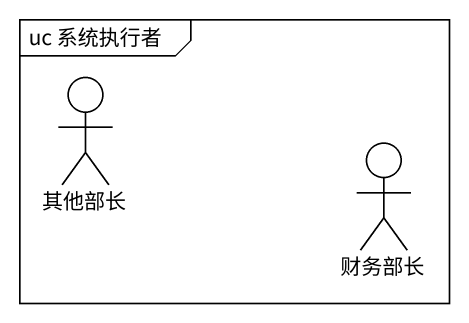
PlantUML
@startuml
mainframe uc 系统执行者
actor 其他部长
actor 财务部长
@enduml
